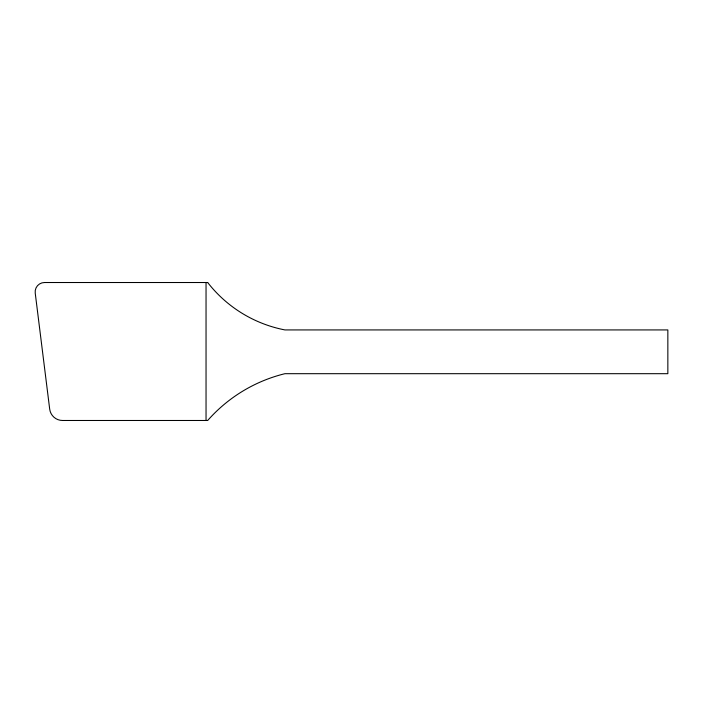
<?xml version="1.0" encoding="UTF-8"?>
<svg xmlns="http://www.w3.org/2000/svg" width="703" height="703" viewBox="0 0 703 703"><rect width="100%" height="100%" fill="white"/><g stroke="black" fill="none" stroke-linecap="round" stroke-linejoin="round"><path stroke-width="1.05" d="M206.041 282.518L206.041 420.482M207.684 282.518L44.517 282.518A9.367 9.367 0 0 0 35.22 293.046L49.693 409.155A12.935 12.935 0 0 0 62.523 420.482L207.684 420.482A150.635 150.635 0 0 1 284.935 373.688L667.85 373.688L667.85 329.927L284.935 329.927A128.921 128.921 0 0 1 207.684 282.518"/></g></svg>
